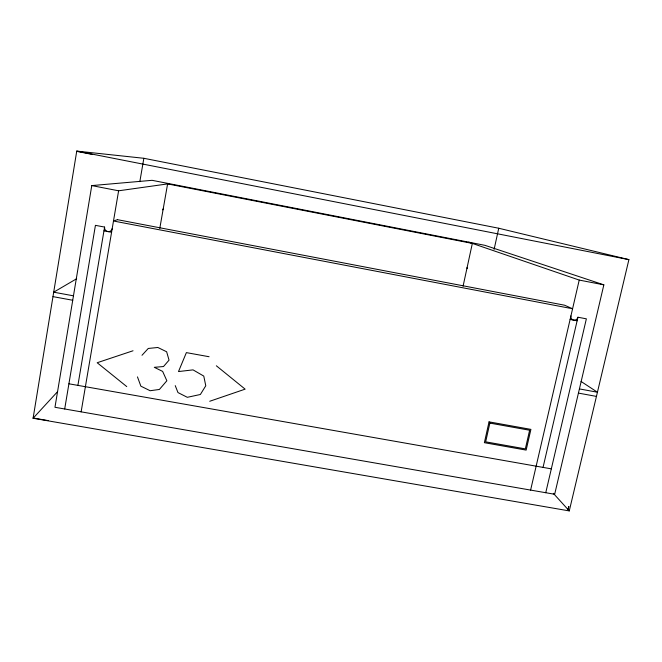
<?xml version="1.0" encoding="UTF-8"?>
<svg xmlns="http://www.w3.org/2000/svg" width="662" height="662" viewBox="0 0 662 662"><rect width="100%" height="100%" fill="white"/><g stroke="black" fill="none" stroke-linecap="round" stroke-linejoin="round"><path stroke-width="0.99" d="M33.1 418.252L76.751 151.093L143.853 158.292L498.751 228.241L628.9 259.628L569.27 510.907L33.1 418.252L57.602 391.623M91.77 185.592L54.963 407.287L554.673 494.274L603.852 284.85L484.915 245.329L152.078 180.321L91.77 185.592L118.614 190.797L169.265 183.68M64.694 408.984L95.427 225.337L104.596 227.074A3.898 3.79 34.4 0 0 107.774 231.559A3.898 3.79 34.4 0 0 112.217 228.531M77.901 385.383L104.596 227.074M81.128 411.847L118.614 190.797M139.831 181.661L143.853 158.292M159.774 228.464L167.602 183.912L472.337 243.417L463.077 286.174M494.109 249.367L498.751 228.241M530.61 490.087L579.225 280.076L468.663 242.151M543.047 467.397L577.951 317.23L586.366 318.827L545.753 492.718M142.007 355.279L148.271 348.452L157.846 347.484L166.634 351.77L169.042 360.145L163.514 366.533L154.312 367.319L162.645 371.407L166.857 380.766L159.401 389.455L150.142 390.729L140.865 386.169L137.464 376.893M76.66 278.727L53.696 292.19L73.465 295.823M209.73 401.271L245.13 389.148L216.342 365.78M133.029 350.769L97.182 362.735L126.756 386.591M33.141 418.003L48.136 420.593M68.906 383.795L551.322 468.853M209.084 356.727L186.378 352.623L178.5 371.556L193.039 369.876L203.772 376.082L205.774 385.772L200.363 394.494L187.321 397.308L177.979 392.574L175.248 385.632M579.416 388.917L597.43 392.227L581.054 381.453M52.977 296.626L72.729 300.258M578.431 393.104L596.445 396.406M103.959 230.831L111.58 232.279M570.106 319.456L577.123 320.789M579.225 280.076L603.852 284.85M76.751 151.093L628.9 259.628M76.709 151.366L92.167 154.403M553.333 493.331L569.27 510.907M163.249 208.704A2.549 2.499 39.4 0 1 162.695 209.871M467.207 268.615A2.458 2.391 -51.5 0 1 467.157 267.365M577.951 317.23A3.699 3.533 -48.4 0 1 573.615 320.118A3.699 3.533 -48.4 0 1 570.934 315.89M489.036 421.868L484.377 442.688L526.149 450.102L530.907 429.381L489.036 421.868M489.855 423.101L485.66 441.835L525.347 448.886L529.625 430.234L489.855 423.101M568.757 506.596L568.112 509.301L568.757 506.596M117.447 219.668L113.492 221.009L572.589 308.757L564.537 305.199L117.447 219.668"/></g></svg>
